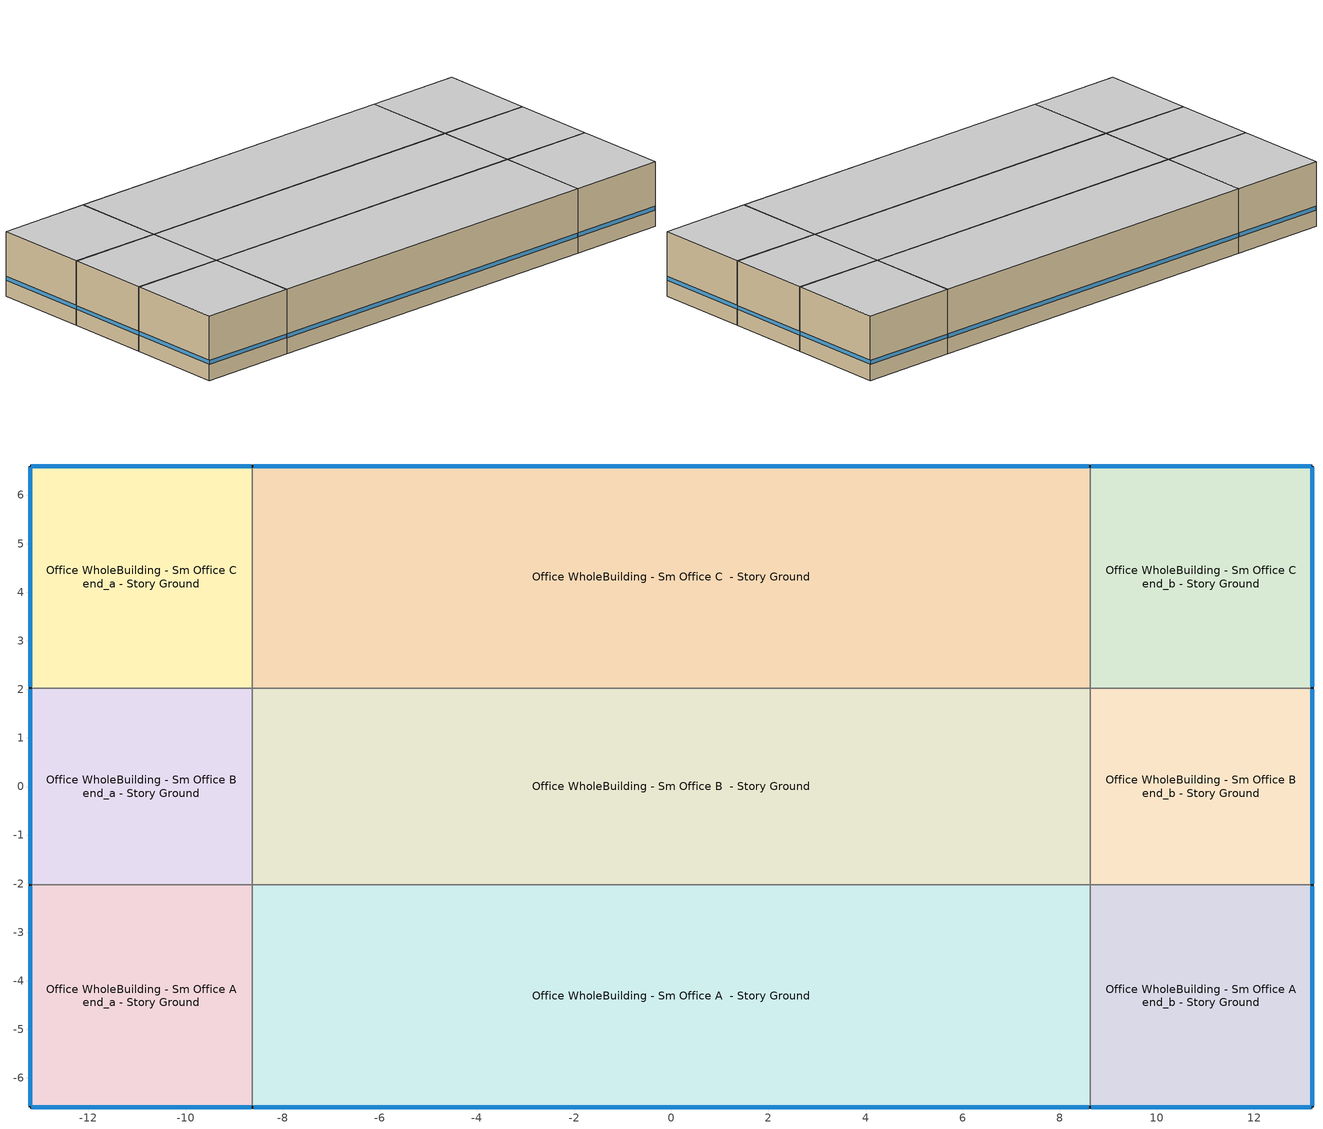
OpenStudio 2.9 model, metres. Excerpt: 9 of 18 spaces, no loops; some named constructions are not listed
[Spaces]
Office WholeBuilding - Sm Office A end_a - Story Ground
 floor ground: -13.2,-6.6 -13.2,-2.03 -8.63,-2.03 -8.63,-6.6 z0
 wall outside: -13.2,-2.03 -13.2,-6.6 -8.63,-6.6 z0:3.05
 wall to Office WholeBuilding - Sm Office B end_a - Story Ground: -8.63,-2.03 -13.2,-2.03 z0:3.05
 wall to Office WholeBuilding - Sm Office A  - Story Ground: -8.63,-6.6 -8.63,-2.03 z0:3.05
 window: -13.2,-2.05 -13.2,-6.57 / -13.17,-6.6 -8.65,-6.6 z0.76:0.95
 ceiling adiabatic (Typical Interior Ceiling): -8.63,-6.6 -8.63,-2.03 -13.2,-2.03 -13.2,-6.6 z3.05
Office WholeBuilding - Sm Office B end_a - Story Ground
 floor ground: -13.2,-2.03 -13.2,2.03 -8.63,2.03 -8.63,-2.03 z0
 wall outside: -13.2,2.03 -13.2,-2.03 z0:3.05
 wall to Office WholeBuilding - Sm Office C end_a - Story Ground: -8.63,2.03 -13.2,2.03 z0:3.05
 wall to Office WholeBuilding - Sm Office B  - Story Ground: -8.63,-2.03 -8.63,2.03 z0:3.05
 window: -13.2,2 -13.2,-2 z0.76:0.95
 ceiling adiabatic (Typical Interior Ceiling): -8.63,-2.03 -8.63,2.03 -13.2,2.03 -13.2,-2.03 z3.05
Office WholeBuilding - Sm Office C end_a - Story Ground
 floor ground: -13.2,2.03 -13.2,6.6 -8.63,6.6 -8.63,2.03 z0
 wall outside: -8.63,6.6 -13.2,6.6 -13.2,2.03 z0:3.05
 wall to Office WholeBuilding - Sm Office C  - Story Ground: -8.63,2.03 -8.63,6.6 z0:3.05
 window: -13.2,6.57 -13.2,2.05 / -8.65,6.6 -13.17,6.6 z0.76:0.95
 ceiling adiabatic (Typical Interior Ceiling): -8.63,2.03 -8.63,6.6 -13.2,6.6 -13.2,2.03 z3.05
Office WholeBuilding - Sm Office A  - Story Ground
 floor ground: -8.63,-6.6 -8.63,-2.03 8.63,-2.03 8.63,-6.6 z0
 wall outside: -8.63,-6.6 8.63,-6.6 z0:3.05
 wall to Office WholeBuilding - Sm Office B  - Story Ground: 8.63,-2.03 -8.63,-2.03 z0:3.05
 wall to Office WholeBuilding - Sm Office A end_b - Story Ground: 8.63,-6.6 8.63,-2.03 z0:3.05
 window: -8.6,-6.6 8.6,-6.6 z0.76:0.95
 ceiling adiabatic (Typical Interior Ceiling): 8.63,-6.6 8.63,-2.03 -8.63,-2.03 -8.63,-6.6 z3.05
Office WholeBuilding - Sm Office B  - Story Ground
 floor ground: -8.63,-2.03 -8.63,2.03 8.63,2.03 8.63,-2.03 z0
 wall to Office WholeBuilding - Sm Office C  - Story Ground: 8.63,2.03 -8.63,2.03 z0:3.05
 wall to Office WholeBuilding - Sm Office B end_b - Story Ground: 8.63,-2.03 8.63,2.03 z0:3.05
 ceiling adiabatic (Typical Interior Ceiling): 8.63,-2.03 8.63,2.03 -8.63,2.03 -8.63,-2.03 z3.05
Office WholeBuilding - Sm Office C  - Story Ground
 floor ground: -8.63,2.03 -8.63,6.6 8.63,6.6 8.63,2.03 z0
 wall outside: 8.63,6.6 -8.63,6.6 z0:3.05
 wall to Office WholeBuilding - Sm Office C end_b - Story Ground: 8.63,2.03 8.63,6.6 z0:3.05
 window: 8.6,6.6 -8.6,6.6 z0.76:0.95
 ceiling adiabatic (Typical Interior Ceiling): 8.63,2.03 8.63,6.6 -8.63,6.6 -8.63,2.03 z3.05
Office WholeBuilding - Sm Office A end_b - Story Ground
 floor ground: 8.63,-6.6 8.63,-2.03 13.2,-2.03 13.2,-6.6 z0
 wall outside: 8.63,-6.6 13.2,-6.6 13.2,-2.03 z0:3.05
 wall to Office WholeBuilding - Sm Office B end_b - Story Ground: 13.2,-2.03 8.63,-2.03 z0:3.05
 window: 13.2,-6.57 13.2,-2.05 / 8.65,-6.6 13.17,-6.6 z0.76:0.95
 ceiling adiabatic (Typical Interior Ceiling): 13.2,-6.6 13.2,-2.03 8.63,-2.03 8.63,-6.6 z3.05
Office WholeBuilding - Sm Office B end_b - Story Ground
 floor ground: 8.63,-2.03 8.63,2.03 13.2,2.03 13.2,-2.03 z0
 wall outside: 13.2,-2.03 13.2,2.03 z0:3.05
 wall to Office WholeBuilding - Sm Office C end_b - Story Ground: 13.2,2.03 8.63,2.03 z0:3.05
 window: 13.2,-2 13.2,2 z0.76:0.95
 ceiling adiabatic (Typical Interior Ceiling): 13.2,-2.03 13.2,2.03 8.63,2.03 8.63,-2.03 z3.05
Office WholeBuilding - Sm Office C end_b - Story Ground
 floor ground: 8.63,2.03 8.63,6.6 13.2,6.6 13.2,2.03 z0
 wall outside: 13.2,2.03 13.2,6.6 8.63,6.6 z0:3.05
 window: 13.17,6.6 8.65,6.6 / 13.2,2.05 13.2,6.57 z0.76:0.95
 ceiling adiabatic (Typical Interior Ceiling): 13.2,2.03 13.2,6.6 8.63,6.6 8.63,2.03 z3.05
[Schedule:Ruleset]
Name | Default Day Schedule | Summer Design Day Schedule | Winter Design Day Schedule
Clothing Schedule | Clothing Schedule Default Winter Clothes
Office BLDG_EQUIP_EndUseData | Schedule Day 8 | Office BLDG_EQUIP_EndUseData Summer Design Day | Office BLDG_EQUIP_EndUseData Winter Design Day
Small Office Infil Quarter On | Small Office Infil Quarter On Default | Small Office Infil Quarter On Summer Design Day | Small Office Infil Quarter On Winter Design Day
Office BLDG_LIGHT_EndUseData BPR Adjusted | Schedule Day 23 | Office BLDG_LIGHT_EndUseData Summer Design Day 1 | Office BLDG_LIGHT_EndUseData Winter Design Day 1
Office BLDG_EQUIP_EndUseData BPR Adjusted | Schedule Day 24 | Office BLDG_EQUIP_EndUseData Summer Design Day 1 | Office BLDG_EQUIP_EndUseData Winter Design Day 1
[Schedule:Day]
Clothing Schedule Default Winter Clothes; Office BLDG_EQUIP_EndUseData Summer Design Day; Small Office Infil Quarter On Sun Day; Office BLDG_LIGHT_EndUseData Summer Design Day 1; Office BLDG_EQUIP_EndUseData Summer Design Day 1: 24, 0, 1
Clothing Schedule Summer Clothes: 24, 0, 0.5
Air Velocity Schedule Default: 24, 0, 0.2
Work Efficiency Schedule Default; Office BLDG_EQUIP_EndUseData Winter Design Day; Building Hours of Operation NonResidential Sunday; Office BLDG_LIGHT_EndUseData Winter Design Day 1; Office BLDG_EQUIP_EndUseData Winter Design Day 1: 24, 0, 0
Small Office Bldg Occ Sat Day: Yes, 5, 0, 0, 5, 10, 0.00833333, 5, 20, 0.0166667, 5, 30, 0.025, 5, 40, 0.0333333, 5, 50, 0.0416667, 6, 0, 0.05, 6, 10, 0.0583333, 6, 20, 0.0666667, 6, 30, 0.075, 6, 40, 0.0833333, 6, 50, 0.0916667, 7, 0, 0.1, 7, 10, 0.116667, 7, 20, 0.133333, 7, 30, 0.15, 7, 40, 0.166667, 7, 50, 0.183333, 8, 0, 0.2, 8, 10, 0.216667, 8, 20, 0.233333, 8, 30, 0.25, 8, 39, 0.266667, 8, 49, 0.283333, 8, 59, 0.3, 9, 0, 0.3, 10, 0, 0.3, 10, 9, 0.291667, 10, 19, 0.283333, 10, 29, 0.275, 10, 39, 0.266667, 10, 49, 0.258333, 10, 59, 0.25, 11, 9, 0.241667, 11, 19, 0.233333, 11, 29, 0.225, 11, 39, 0.216667, 11, 49, 0.208333, 11, 59, 0.2, 12, 9, 0.191667, 12, 19, 0.183333, 12, 29, 0.175, 12, 39, 0.166667, 12, 49, 0.158333, 12, 59, 0.15, 13, 9, 0.141667, 13, 19, 0.133333, 13, 29, 0.125, 13, 39, 0.116667, 13, 49, 0.108333, 13, 59, 0.1, 14, 0, 0.1, 15, 0, 0.1, 15, 9, 0.0958333, 15, 19, 0.0916667, 15, 29, 0.0875, 15, 39, 0.0833333, 15, 49, 0.0791667, 15, 59, 0.075, 16, 9, 0.0708333, 16, 19, 0.0666667, 16, 30, 0.0625, 16, 40, 0.0583333, 16, 50, 0.0541667, 17, 0, 0.05, 17, 10, 0.0458333, 17, 20, 0.0416667, 17, 30, 0.0375, 17, 40, 0.0333333, 17, 50, 0.0291667, 18, 0, 0.025, 18, 10, 0.0208333, 18, 20, 0.0166667, 18, 30, 0.0125, 18, 40, 0.00833333, 18, 50, 0.00416667, 19, 0, 0, 24, 0, 0
Small Office Bldg Occ WntrDsn|Sun Day; 18 space(s) Occ Sch Sunday 1: Yes, 24, 0, 0
Office BLDG_LIGHT_EndUseData Sat Day: Yes, 0, 10, 0.0265056, 0, 20, 0.0263909, 0, 30, 0.00976268, 0, 40, 0.0098717, 0, 49, 0.00998072, 0, 59, 0.0100897, 1, 9, 0.0101988, 1, 19, 0.0103078, 1, 30, 0.0104168, 1, 40, 0.00942824, 1, 50, 0.00843967, 2, 0, 0.00745111, 2, 9, 0.00646255, 2, 19, 0.00547399, 2, 29, 0.00448542, 2, 30, 0.00448542, 2, 39, 0.0247854, 2, 49, 0.0246707, 2, 59, 0.024556, 3, 9, 0.0244414, 3, 19, 0.0243267, 3, 29, 0.024212, 3, 30, 0.00910857, 3, 39, 0.0240973, 3, 49, 0.0239827, 3, 59, 0.023868, 4, 9, 0.0237533, 4, 19, 0.0236386, 4, 29, 0.0235239, 4, 30, 0.00568852, 4, 39, 0.0234093, 4, 40, 0.00586917, 4, 49, 0.0232946, 4, 50, 0.00604983, 5, 0, 0.0231799, 5, 10, 0.0230652, 5, 20, 0.0229506, 5, 30, 0.0228359, 5, 40, 0.0227212, 5, 50, 0.0226065, 6, 0, 0.0224919, 6, 10, 0.0223772, 6, 20, 0.0222625, 6, 30, 0.0221478, 6, 40, 0.0220331, 6, 50, 0.0219185, 7, 0, 0.0218038, 7, 10, 0.0216891, 7, 20, 0.0215744, 7, 30, 0.0214598, 7, 40, 0.0213451, 7, 50, 0.0212304, 8, 0, 0.0211157, 8, 9, 0.0205802, 8, 10, 0.021001, 8, 19, 0.0227005, 8, 20, 0.0208864, 8, 29, 0.0248209, 8, 30, 0.0207717, 8, 39, 0.0293578, 8, 40, 0.020657, 8, 49, 0.0338948, 8, 50, 0.0205423, 8, 59, 0.0384318, 9, 0, 0.0204277, 9, 9, 0.0429688, 9, 10, 0.020313, 9, 19, 0.0475058, 9, 20, 0.0201983, 9, 29, 0.0520428, 9, 30, 0.0520428, 9, 39, 0.0583204, 9, 49, 0.064598, 9, 59, 0.0708756, 10, 9, 0.0771532, 10, 19, 0.0834308, 10, 29, 0.0897084, 10, 30, 0.0897084, 10, 39, 0.0192809, 10, 49, 0.0191662, 10, 59, 0.0190515, 11, 9, 0.0189369, 11, 19, 0.0188222, 11, 29, 0.0187075, 11, 39, 0.0185928, 11, 49, 0.0184782, 11, 59, 0.0183635, 12, 9, 0.0182488, 12, 19, 0.0181341, 12, 29, 0.0180194, 12, 30, 0.0897084, 12, 39, 0.0179048, 12, 49, 0.0177901, 12, 59, 0.0176754, 13, 9, 0.0175607, 13, 19, 0.0174461, 13, 29, 0.0173314, 13, 30, 0.0805514, 13, 39, 0.0172167, 13, 49, 0.017102, 13, 59, 0.0169873, 14, 9, 0.0168727, 14, 19, 0.016758, 14, 29, 0.0166433, 14, 30, 0.0560072, 14, 39, 0.0165286, 14, 49, 0.016414, 14, 59, 0.0162993, 15, 9, 0.0161846, 15, 19, 0.0160699, 15, 29, 0.0159553, 15, 30, 0.0517378, 15, 39, 0.0158406, 15, 49, 0.0157259, 15, 59, 0.0156112, 16, 9, 0.0154965, 16, 19, 0.0153819, 16, 29, 0.0152672, 16, 30, 0.0515091, 16, 39, 0.0151525, 16, 40, 0.0503038, 16, 49, 0.0150378, 16, 50, 0.0490984, 16, 59, 0.0149232, 17, 0, 0.0478931, 17, 9, 0.0148085, 17, 10, 0.0466878, 17, 19, 0.0146938, 17, 20, 0.0454825, 17, 29, 0.0145791, 17, 30, 0.0442771, 17, 39, 0.0144644, 17, 40, 0.0445422, 17, 49, 0.0143498, 17, 50, 0.0448072, 17, 59, 0.0142351, 18, 0, 0.0450723, 18, 9, 0.0141204, 18, 10, 0.0453374, 18, 19, 0.0140057, 18, 20, 0.0456024, 18, 29, 0.0138911, 18, 30, 0.0458675, 18, 39, 0.0137764, 18, 40, 0.0456272, 18, 49, 0.0136617, 18, 50, 0.0453868, 18, 59, 0.013547, 19, 0, 0.0451465, 19, 9, 0.0134324, 19, 10, 0.0449062, 19, 19, 0.0133177, 19, 20, 0.0446659, 19, 30, 0.0444256, 19, 40, 0.0443991, 19, 50, 0.0443727, 20, 0, 0.0443463, 20, 10, 0.0443198, 20, 20, 0.0442934, 20, 30, 0.0125149, 20, 40, 0.0124003, 20, 50, 0.0122856, 21, 0, 0.0121709, 21, 10, 0.0120562, 21, 20, 0.0119416, 21, 30, 0.0118269, 21, 40, 0.0117122, 21, 50, 0.0115975, 22, 0, 0.0114828, 22, 10, 0.0113682, 22, 20, 0.0112535, 22, 30, 0.0111388, 22, 40, 0.0110241, 22, 50, 0.0109095, 23, 0, 0.0107948, 23, 10, 0.0106801, 23, 20, 0.0105654, 23, 30, 0.0104507, 23, 40, 0.0103361, 23, 50, 0.0102214, 24, 0, 0.0101067
Office BLDG_LIGHT_EndUseData Sun Day: Yes, 0, 10, 0.0117429, 0, 20, 0.0118153, 0, 30, 0.0118877, 0, 40, 0.0112242, 0, 50, 0.0105606, 1, 0, 0.00989708, 1, 10, 0.00923354, 1, 20, 0.00856999, 1, 30, 0.00790645, 1, 40, 0.00802341, 1, 50, 0.00814037, 2, 0, 0.00825733, 2, 10, 0.0083743, 2, 20, 0.00849126, 2, 30, 0.00860822, 2, 40, 0.00869635, 2, 50, 0.00878449, 3, 0, 0.00887262, 3, 10, 0.00896076, 3, 20, 0.00904889, 3, 30, 0.00913702, 3, 40, 0.00814774, 3, 50, 0.00715845, 4, 0, 0.00616916, 4, 10, 0.00517988, 4, 20, 0.00419059, 4, 30, 0.00320131, 4, 40, 0.00341847, 4, 50, 0.00363563, 5, 0, 0.00385279, 5, 10, 0.00406995, 5, 20, 0.00428711, 5, 30, 0.00450427, 5, 40, 0.00530052, 5, 50, 0.00609678, 6, 0, 0.00689303, 6, 10, 0.00768929, 6, 20, 0.00848554, 6, 30, 0.0092818, 6, 40, 0.00977644, 6, 50, 0.0102711, 7, 0, 0.0107657, 7, 10, 0.0112604, 7, 20, 0.011755, 7, 30, 0.0122497, 7, 40, 0.0110432, 7, 50, 0.00983676, 8, 0, 0.00863032, 8, 9, 0.00742387, 8, 19, 0.00621742, 8, 29, 0.00501098, 8, 30, 0.00501098, 8, 39, 0.00533672, 8, 49, 0.00566246, 8, 59, 0.0059882, 9, 9, 0.00631394, 9, 19, 0.00663968, 9, 29, 0.00696542, 9, 30, 0.00696542, 9, 39, 0.00820806, 9, 49, 0.0094507, 9, 59, 0.0106933, 10, 9, 0.011936, 10, 19, 0.0131786, 10, 29, 0.0144213, 10, 30, 0.0144213, 10, 39, 0.0226887, 10, 49, 0.0309562, 10, 59, 0.0392237, 11, 9, 0.0474912, 11, 19, 0.0557586, 11, 29, 0.0640261, 11, 30, 0.0640261, 11, 39, 0.063685, 11, 49, 0.0633439, 11, 59, 0.0630027, 12, 9, 0.0626616, 12, 19, 0.0623205, 12, 29, 0.0619794, 12, 30, 0.0619794, 12, 39, 0.0619858, 12, 49, 0.0619923, 12, 59, 0.0619988, 13, 9, 0.0620052, 13, 19, 0.0620117, 13, 29, 0.0620182, 13, 30, 0.0620182, 13, 39, 0.0623133, 13, 49, 0.0626084, 13, 59, 0.0629036, 14, 9, 0.0631987, 14, 19, 0.0634939, 14, 29, 0.063789, 14, 30, 0.063789, 14, 39, 0.0626188, 14, 49, 0.0614485, 14, 59, 0.0602783, 15, 9, 0.059108, 15, 19, 0.0579378, 15, 29, 0.0567675, 15, 30, 0.0567675, 15, 39, 0.0578395, 15, 49, 0.0589115, 15, 59, 0.0599834, 16, 9, 0.0610554, 16, 19, 0.0621273, 16, 30, 0.0631993, 16, 40, 0.0582087, 16, 50, 0.0532182, 17, 0, 0.0482276, 17, 10, 0.043237, 17, 20, 0.0382465, 17, 30, 0.0332559, 17, 40, 0.0353287, 17, 50, 0.0374014, 18, 0, 0.0394741, 18, 10, 0.0415469, 18, 20, 0.0436196, 18, 30, 0.0456924, 18, 40, 0.0484416, 18, 50, 0.0511909, 19, 0, 0.0539401, 19, 10, 0.0566894, 19, 20, 0.0594387, 19, 30, 0.0621879, 19, 40, 0.0623462, 19, 50, 0.0625045, 20, 0, 0.0626627, 20, 10, 0.062821, 20, 20, 0.0629793, 20, 30, 0.0631376, 20, 40, 0.0632018, 20, 50, 0.063266, 21, 0, 0.0633303, 21, 10, 0.0633945, 21, 20, 0.0634587, 21, 30, 0.063523, 21, 40, 0.0635264, 21, 50, 0.0635298, 22, 0, 0.0635332, 22, 10, 0.0635366, 22, 20, 0.06354, 22, 30, 0.0635435, 22, 40, 0.0548618, 22, 50, 0.0461801, 23, 0, 0.0374984, 23, 10, 0.0288168, 23, 20, 0.0201351, 23, 30, 0.0114534, 23, 40, 0.0115258, 23, 50, 0.0115982, 24, 0, 0.0116706
Schedule Day 8: Yes, 0, 5, 0.59256, 0, 15, 0.579345, 0, 25, 0.56613, 0, 35, 0.552915, 0, 45, 0.5806, 0, 55, 0.580533, 1, 4, 0.580467, 1, 15, 0.5804, 1, 25, 0.580333, 1, 35, 0.580267, 1, 45, 0.5802, 1, 55, 0.57735, 2, 5, 0.5745, 2, 15, 0.57165, 2, 24, 0.5688, 2, 34, 0.56595, 2, 44, 0.5631, 2, 45, 0.5631, 2, 54, 0.560417, 3, 4, 0.557733, 3, 14, 0.55505, 3, 24, 0.552367, 3, 34, 0.549683, 3, 44, 0.547, 3, 45, 0.547, 3, 54, 0.545383, 4, 4, 0.543767, 4, 15, 0.54215, 4, 25, 0.540533, 4, 35, 0.538917, 4, 45, 0.5373, 4, 55, 0.537517, 5, 5, 0.537733, 5, 15, 0.53795, 5, 25, 0.538167, 5, 35, 0.538383, 5, 45, 0.5386, 5, 55, 0.5485, 6, 5, 0.5584, 6, 15, 0.5683, 6, 25, 0.5782, 6, 35, 0.5881, 6, 45, 0.598, 6, 55, 0.612533, 7, 5, 0.627067, 7, 15, 0.6416, 7, 25, 0.656133, 7, 35, 0.670667, 7, 45, 0.6852, 7, 55, 0.701133, 8, 5, 0.717067, 8, 15, 0.733, 8, 24, 0.748933, 8, 34, 0.764867, 8, 44, 0.7808, 8, 45, 0.7808, 8, 54, 0.7949, 9, 4, 0.809, 9, 14, 0.8231, 9, 24, 0.8372, 9, 34, 0.8513, 9, 44, 0.8654, 9, 45, 0.8654, 9, 54, 0.867767, 10, 4, 0.870133, 10, 14, 0.8725, 10, 24, 0.874867, 10, 34, 0.877233, 10, 44, 0.8796, 10, 54, 0.881967, 11, 4, 0.884333, 11, 14, 0.8867, 11, 15, 0.8867, 11, 24, 0.8859, 11, 34, 0.8851, 11, 44, 0.8843, 11, 54, 0.8835, 12, 4, 0.8827, 12, 14, 0.8819, 12, 15, 0.8819, 12, 24, 0.8717, 12, 34, 0.8615, 12, 44, 0.8513, 12, 54, 0.8411, 13, 4, 0.8309, 13, 14, 0.8207, 13, 15, 0.8207, 13, 24, 0.814033, 13, 34, 0.807367, 13, 44, 0.8007, 13, 54, 0.794033, 14, 4, 0.787367, 14, 14, 0.7807, 14, 15, 0.7807, 14, 24, 0.773133, 14, 34, 0.765567, 14, 44, 0.758, 14, 54, 0.750433, 15, 4, 0.742867, 15, 14, 0.7353, 15, 15, 0.7353, 15, 24, 0.728067, 15, 34, 0.720833, 15, 44, 0.7136, 15, 54, 0.706367, 16, 4, 0.699133, 16, 15, 0.6919, 16, 25, 0.684667, 16, 35, 0.677433, 16, 45, 0.6702, 16, 55, 0.6593, 17, 5, 0.6484, 17, 15, 0.6375, 17, 25, 0.6266, 17, 35, 0.6157, 17, 45, 0.6048, 17, 55, 0.598333, 18, 5, 0.591867, 18, 15, 0.5854, 18, 25, 0.578933, 18, 35, 0.572467, 18, 45, 0.566, 18, 55, 0.56735, 19, 5, 0.5687, 19, 15, 0.57005, 19, 25, 0.5714, 19, 35, 0.57275, 19, 45, 0.5741, 19, 55, 0.580533, 20, 5, 0.586967, 20, 15, 0.5934, 20, 25, 0.599833, 20, 35, 0.606267, 20, 45, 0.6127, 20, 55, 0.6203, 21, 5, 0.6279, 21, 15, 0.6355, 21, 25, 0.6431, 21, 35, 0.6507, 21, 45, 0.6583, 21, 55, 0.660817, 22, 5, 0.663333, 22, 15, 0.66585, 22, 25, 0.668367, 22, 35, 0.670883, 22, 45, 0.6734, 22, 55, 0.664332, 23, 5, 0.655263, 23, 15, 0.646195, 23, 25, 0.637127, 23, 35, 0.628058, 23, 45, 0.61899, 23, 55, 0.605775, 24, 0, 0.59256
Office BLDG_EQUIP_EndUseData Sat Day: Yes, 0, 10, 0.588049, 0, 20, 0.588169, 0, 30, 0.6056, 0, 40, 0.587929, 0, 49, 0.570258, 0, 59, 0.552587, 1, 9, 0.534916, 1, 19, 0.517245, 1, 30, 0.499574, 1, 40, 0.491278, 1, 50, 0.482983, 2, 0, 0.474687, 2, 9, 0.466392, 2, 19, 0.458096, 2, 29, 0.449801, 2, 30, 0.449801, 2, 39, 0.589852, 2, 49, 0.589973, 2, 59, 0.590093, 3, 9, 0.590213, 3, 19, 0.590333, 3, 29, 0.590453, 3, 30, 0.433602, 3, 39, 0.590574, 3, 49, 0.590694, 3, 59, 0.590814, 4, 9, 0.590934, 4, 19, 0.591054, 4, 29, 0.591175, 4, 30, 0.431835, 4, 39, 0.591295, 4, 40, 0.431295, 4, 49, 0.591415, 4, 50, 0.430755, 5, 0, 0.591535, 5, 10, 0.591656, 5, 20, 0.591776, 5, 30, 0.591896, 5, 40, 0.592016, 5, 50, 0.592136, 6, 0, 0.592257, 6, 10, 0.592377, 6, 20, 0.592497, 6, 30, 0.592617, 6, 40, 0.592737, 6, 50, 0.592858, 7, 0, 0.592978, 7, 10, 0.593098, 7, 20, 0.593218, 7, 30, 0.593338, 7, 40, 0.593459, 7, 50, 0.593579, 8, 0, 0.593699, 8, 9, 0.314617, 8, 10, 0.593819, 8, 19, 0.296063, 8, 20, 0.59394, 8, 29, 0.277508, 8, 30, 0.59406, 8, 39, 0.256647, 8, 40, 0.59418, 8, 49, 0.235785, 8, 50, 0.5943, 8, 59, 0.214924, 9, 0, 0.59442, 9, 9, 0.194062, 9, 10, 0.594541, 9, 19, 0.1732, 9, 20, 0.594661, 9, 29, 0.152339, 9, 30, 0.152339, 9, 39, 0.147136, 9, 49, 0.141933, 9, 59, 0.136729, 10, 9, 0.131526, 10, 19, 0.126323, 10, 29, 0.12112, 10, 30, 0.12112, 10, 39, 0.595622, 10, 49, 0.595743, 10, 59, 0.595863, 11, 9, 0.595983, 11, 19, 0.596103, 11, 29, 0.596224, 11, 30, 0.146448, 11, 39, 0.596344, 11, 49, 0.596464, 11, 59, 0.596584, 12, 9, 0.596704, 12, 19, 0.596825, 12, 29, 0.596945, 12, 30, 0.185325, 12, 39, 0.597065, 12, 49, 0.597185, 12, 59, 0.597305, 13, 9, 0.597426, 13, 19, 0.597546, 13, 29, 0.597666, 13, 30, 0.216543, 13, 39, 0.597786, 13, 49, 0.597907, 13, 59, 0.598027, 14, 9, 0.598147, 14, 19, 0.598267, 14, 29, 0.598387, 14, 30, 0.278097, 14, 39, 0.598508, 14, 49, 0.598628, 14, 59, 0.598748, 15, 9, 0.598868, 15, 19, 0.598988, 15, 29, 0.599109, 15, 30, 0.279275, 15, 39, 0.599229, 15, 49, 0.599349, 15, 59, 0.599469, 16, 9, 0.599589, 16, 19, 0.59971, 16, 29, 0.59983, 16, 30, 0.27044, 16, 39, 0.59995, 16, 40, 0.275889, 16, 49, 0.60007, 16, 50, 0.281337, 16, 59, 0.600191, 17, 0, 0.286786, 17, 9, 0.600311, 17, 10, 0.292234, 17, 19, 0.600431, 17, 20, 0.297683, 17, 29, 0.600551, 17, 30, 0.303131, 17, 39, 0.600671, 17, 40, 0.314863, 17, 49, 0.600792, 17, 50, 0.326594, 17, 59, 0.600912, 18, 0, 0.338326, 18, 9, 0.601032, 18, 10, 0.350058, 18, 19, 0.601152, 18, 20, 0.361789, 18, 29, 0.601272, 18, 30, 0.373521, 18, 39, 0.601393, 18, 40, 0.38967, 18, 49, 0.601513, 18, 50, 0.405819, 18, 59, 0.601633, 19, 0, 0.421969, 19, 9, 0.601753, 19, 10, 0.438118, 19, 19, 0.601873, 19, 20, 0.454267, 19, 30, 0.470417, 19, 40, 0.487499, 19, 50, 0.504581, 20, 0, 0.521663, 20, 10, 0.538745, 20, 20, 0.555827, 20, 30, 0.602715, 20, 40, 0.602835, 20, 50, 0.602955, 21, 0, 0.603076, 21, 10, 0.603196, 21, 20, 0.603316, 21, 30, 0.603436, 21, 40, 0.603556, 21, 50, 0.603677, 22, 0, 0.603797, 22, 10, 0.603917, 22, 20, 0.604037, 22, 30, 0.604157, 22, 40, 0.604278, 22, 50, 0.604398, 23, 0, 0.604518, 23, 10, 0.604638, 23, 20, 0.604759, 23, 30, 0.604879, 23, 40, 0.604999, 23, 50, 0.605119, 24, 0, 0.605239
Office BLDG_EQUIP_EndUseData Sun Day: Yes, 24, 0, 0.5757
Small Office Infil Quarter On Default; Small Office Infil Quarter On Summer Design Day: 6, 0, 1, 22, 0, 0.25, 24, 0, 1
Small Office Infil Quarter On Winter Design Day; Small Office Infil Quarter On WntrDsn|Sat Day: 6, 0, 1, 18, 0, 0.25, 24, 0, 1
18 space(s) Occ Sch Saturday 1: Yes, 4, 30, 0, 4, 40, 0.000414583, 4, 50, 0.000829167, 5, 0, 0.00124375, 5, 10, 0.00165833, 5, 20, 0.00207292, 5, 30, 0.0024875, 5, 40, 0.00207292, 5, 50, 0.00165833, 6, 0, 0.00124375, 6, 10, 0.000829167, 6, 20, 0.000414583, 6, 30, 0, 6, 40, 0.000829167, 6, 50, 0.00165833, 7, 0, 0.0024875, 7, 10, 0.00331667, 7, 20, 0.00414583, 7, 30, 0.004975, 7, 40, 0.00414583, 7, 50, 0.00331667, 8, 0, 0.0024875, 8, 9, 0.00165833, 8, 19, 0.000829167, 8, 29, 8.83738e-18, 8, 30, 0, 10, 30, 0, 10, 39, 0.000829167, 10, 49, 0.00165833, 10, 59, 0.0024875, 11, 9, 0.00331667, 11, 19, 0.00414583, 11, 29, 0.004975, 11, 30, 0.004975, 11, 39, 0.00414583, 11, 49, 0.00331667, 11, 59, 0.0024875, 12, 9, 0.00165833, 12, 19, 0.000829167, 12, 29, 1.76748e-17, 12, 30, 0, 15, 30, 0, 15, 39, 0.000414583, 15, 49, 0.000829167, 15, 59, 0.00124375, 16, 9, 0.00165833, 16, 19, 0.00207292, 16, 30, 0.0024875, 16, 40, 0.00207292, 16, 50, 0.00165833, 17, 0, 0.00124375, 17, 10, 0.000829167, 17, 20, 0.000414583, 17, 30, 0, 24, 0, 0
Office HtgSetp_Enduse Sat Day: Yes, 0, 10, 17.4993, 0, 20, 17.4986, 0, 30, 17.4, 0, 40, 17.4973, 0, 49, 17.4966, 0, 59, 17.4959, 1, 9, 17.4952, 1, 19, 17.4946, 1, 30, 17.4939, 1, 40, 17.4932, 1, 50, 17.4925, 2, 0, 17.4918, 2, 9, 17.4912, 2, 19, 17.4905, 2, 29, 17.4898, 2, 39, 17.4891, 2, 49, 17.4884, 2, 59, 17.4878, 3, 9, 17.4871, 3, 19, 17.4864, 3, 29, 17.4857, 3, 30, 17.4, 3, 39, 17.485, 3, 49, 17.4844, 3, 59, 17.4837, 4, 9, 17.483, 4, 19, 17.4823, 4, 29, 17.4816, 4, 30, 17.6, 4, 39, 17.481, 4, 40, 17.65, 4, 49, 17.4803, 4, 50, 17.7, 5, 0, 17.4796, 5, 10, 17.4789, 5, 20, 17.4782, 5, 30, 17.4776, 5, 40, 17.4769, 5, 50, 17.4762, 6, 0, 17.4755, 6, 10, 17.4748, 6, 20, 17.4741, 6, 30, 17.4735, 6, 40, 17.4728, 6, 50, 17.4721, 7, 0, 17.4714, 7, 10, 17.4707, 7, 20, 17.4701, 7, 30, 17.4694, 7, 40, 17.4687, 7, 50, 17.468, 8, 0, 17.4673, 8, 9, 18.8333, 8, 10, 17.4667, 8, 19, 18.8667, 8, 20, 17.466, 8, 29, 18.9, 8, 30, 17.4653, 8, 39, 18.9167, 8, 40, 17.4646, 8, 49, 18.9333, 8, 50, 17.4639, 8, 59, 18.95, 9, 0, 17.4633, 9, 9, 18.9667, 9, 10, 17.4626, 9, 19, 18.9833, 9, 20, 17.4619, 9, 29, 19, 9, 30, 19, 9, 39, 17.4605, 9, 49, 17.4599, 9, 59, 17.4592, 10, 9, 17.4585, 10, 19, 17.4578, 10, 29, 17.4571, 10, 39, 17.4565, 10, 49, 17.4558, 10, 59, 17.4551, 11, 9, 17.4544, 11, 19, 17.4537, 11, 29, 17.4531, 11, 39, 17.4524, 11, 49, 17.4517, 11, 59, 17.451, 12, 9, 17.4503, 12, 19, 17.4497, 12, 29, 17.449, 12, 39, 17.4483, 12, 49, 17.4476, 12, 59, 17.4469, 13, 0, 19, 13, 9, 17.4463, 13, 19, 17.4456, 13, 29, 17.4449, 13, 39, 17.4442, 13, 49, 17.4435, 13, 59, 17.4429, 14, 9, 17.4422, 14, 19, 17.4415, 14, 29, 17.4408, 14, 39, 17.4401, 14, 49, 17.4395, 14, 59, 17.4388, 15, 0, 18.9, 15, 9, 17.4381, 15, 19, 17.4374, 15, 29, 17.4367, 15, 30, 18.9, 15, 39, 17.4361, 15, 49, 17.4354, 15, 59, 17.4347, 16, 9, 17.434, 16, 19, 17.4333, 16, 29, 17.4327, 16, 30, 18.8, 16, 39, 17.432, 16, 40, 18.7833, 16, 49, 17.4313, 16, 50, 18.7667, 16, 59, 17.4306, 17, 0, 18.75, 17, 9, 17.4299, 17, 10, 18.7333, 17, 19, 17.4293, 17, 20, 18.7167, 17, 29, 17.4286, 17, 30, 18.7, 17, 39, 17.4279, 17, 40, 18.6833, 17, 49, 17.4272, 17, 50, 18.6667, 17, 59, 17.4265, 18, 0, 18.65, 18, 9, 17.4259, 18, 10, 18.6333, 18, 19, 17.4252, 18, 20, 18.6167, 18, 29, 17.4245, 18, 30, 18.6, 18, 39, 17.4238, 18, 40, 18.55, 18, 49, 17.4231, 18, 50, 18.5, 18, 59, 17.4224, 19, 0, 18.45, 19, 9, 17.4218, 19, 10, 18.4, 19, 19, 17.4211, 19, 20, 18.35, 19, 30, 18.3, 19, 40, 18.2333, 19, 50, 18.1667, 20, 0, 18.1, 20, 10, 18.0333, 20, 20, 17.9667, 20, 30, 17.4163, 20, 40, 17.4156, 20, 50, 17.415, 21, 0, 17.4143, 21, 10, 17.4136, 21, 20, 17.4129, 21, 30, 17.4122, 21, 40, 17.4116, 21, 50, 17.4109, 22, 0, 17.4102, 22, 10, 17.4095, 22, 20, 17.4088, 22, 30, 17.4082, 22, 40, 17.4075, 22, 50, 17.4068, 23, 0, 17.4061, 23, 10, 17.4054, 23, 20, 17.4048, 23, 30, 17.4041, 23, 40, 17.4034, 23, 50, 17.4027, 24, 0, 17.402
Office HtgSetp_Enduse Sun Day: Yes, 0, 10, 17.5333, 0, 20, 17.4667, 0, 30, 17.4, 3, 30, 17.4, 3, 40, 17.4667, 3, 50, 17.5333, 4, 0, 17.6, 4, 10, 17.6667, 4, 20, 17.7333, 4, 30, 17.8, 4, 40, 17.85, 4, 50, 17.9, 5, 0, 17.95, 5, 10, 18, 5, 20, 18.05, 5, 30, 18.1, 5, 40, 18.1167, 5, 50, 18.1333, 6, 0, 18.15, 6, 10, 18.1667, 6, 20, 18.1833, 6, 30, 18.2, 6, 40, 18.2333, 6, 50, 18.2667, 7, 0, 18.3, 7, 10, 18.3333, 7, 20, 18.3667, 7, 30, 18.4, 8, 30, 18.4, 8, 39, 18.4333, 8, 49, 18.4667, 8, 59, 18.5, 9, 9, 18.5333, 9, 19, 18.5667, 9, 29, 18.6, 9, 30, 18.6, 9, 39, 18.6167, 9, 49, 18.6333, 9, 59, 18.65, 10, 9, 18.6667, 10, 19, 18.6833, 10, 29, 18.7, 10, 30, 18.7, 14, 30, 18.7, 14, 39, 18.65, 14, 49, 18.6, 14, 59, 18.55, 15, 9, 18.5, 15, 19, 18.45, 15, 29, 18.4, 15, 30, 18.4, 15, 39, 18.3833, 15, 49, 18.3667, 15, 59, 18.35, 16, 9, 18.3333, 16, 19, 18.3167, 16, 30, 18.3, 16, 40, 18.2667, 16, 50, 18.2333, 17, 0, 18.2, 17, 10, 18.1667, 17, 20, 18.1333, 17, 30, 18.1, 17, 40, 18.0333, 17, 50, 17.9667, 18, 0, 17.9, 18, 10, 17.8333, 18, 20, 17.7667, 18, 30, 17.7, 20, 30, 17.7, 20, 40, 17.6833, 20, 50, 17.6667, 21, 0, 17.65, 21, 10, 17.6333, 21, 20, 17.6167, 21, 30, 17.6, 21, 40, 17.6167, 21, 50, 17.6333, 22, 0, 17.65, 22, 10, 17.6667, 22, 20, 17.6833, 22, 30, 17.7, 22, 40, 17.7167, 22, 50, 17.7333, 23, 0, 17.75, 23, 10, 17.7667, 23, 20, 17.7833, 23, 30, 17.8, 23, 40, 17.7333, 23, 50, 17.6667, 24, 0, 17.6
Office ClgSetp_Enduse Sat Day: Yes, 3, 30, 25.3, 3, 39, 25.2667, 3, 49, 25.2333, 3, 59, 25.2, 4, 9, 25.1667, 4, 19, 25.1333, 4, 30, 25.1, 4, 40, 25.0667, 4, 50, 25.0333, 5, 0, 25, 5, 10, 24.9667, 5, 20, 24.9333, 5, 30, 24.9, 5, 40, 24.8167, 5, 50, 24.7333, 6, 0, 24.65, 6, 10, 24.5667, 6, 20, 24.4833, 6, 30, 24.4, 6, 40, 24.3667, 6, 50, 24.3333, 7, 0, 24.3, 7, 10, 24.2667, 7, 20, 24.2333, 7, 30, 24.2, 8, 0, 24.2, 8, 9, 24.175, 8, 19, 24.15, 8, 29, 24.125, 8, 39, 24.1, 8, 49, 24.075, 8, 59, 24.05, 9, 9, 24.025, 9, 19, 24, 9, 29, 23.975, 9, 39, 23.95, 9, 49, 23.925, 9, 59, 23.9, 10, 0, 23.9, 14, 0, 23.9, 14, 9, 23.9167, 14, 19, 23.9333, 14, 29, 23.95, 14, 39, 23.9667, 14, 49, 23.9833, 14, 59, 24, 15, 9, 24.0167, 15, 19, 24.0333, 15, 29, 24.05, 15, 39, 24.0667, 15, 49, 24.0833, 15, 59, 24.1, 16, 0, 24.1, 16, 10, 24.1083, 16, 20, 24.1167, 16, 30, 24.125, 16, 40, 24.1333, 16, 50, 24.1417, 17, 0, 24.15, 17, 10, 24.1583, 17, 20, 24.1667, 17, 30, 24.175, 17, 40, 24.1833, 17, 50, 24.1917, 18, 0, 24.2, 18, 30, 24.2, 18, 40, 24.2667, 18, 50, 24.3333, 19, 0, 24.4, 19, 10, 24.4667, 19, 20, 24.5333, 19, 30, 24.6, 19, 40, 24.65, 19, 50, 24.7, 20, 0, 24.75, 20, 10, 24.8, 20, 20, 24.85, 20, 30, 24.9, 20, 40, 24.9167, 20, 50, 24.9333, 21, 0, 24.95, 21, 10, 24.9667, 21, 20, 24.9833, 21, 30, 25, 24, 0, 25.3
Office ClgSetp_Enduse Sun Day: Yes, 0, 10, 25.2167, 0, 20, 25.2333, 0, 30, 25.25, 0, 40, 25.2667, 0, 50, 25.2833, 1, 0, 25.3, 3, 30, 25.3, 3, 40, 25.2667, 3, 50, 25.2333, 4, 0, 25.2, 4, 10, 25.1667, 4, 20, 25.1333, 4, 30, 25.1, 4, 40, 25.0333, 4, 50, 24.9667, 5, 0, 24.9, 5, 10, 24.8333, 5, 20, 24.7667, 5, 30, 24.7, 5, 40, 24.6833, 5, 50, 24.6667, 6, 0, 24.65, 6, 10, 24.6333, 6, 20, 24.6167, 6, 30, 24.6, 6, 40, 24.5833, 6, 50, 24.5667, 7, 0, 24.55, 7, 10, 24.5333, 7, 20, 24.5167, 7, 30, 24.5, 7, 40, 24.4833, 7, 50, 24.4667, 8, 0, 24.45, 8, 9, 24.4333, 8, 19, 24.4167, 8, 29, 24.4, 8, 30, 24.4, 9, 30, 24.4, 9, 39, 24.3833, 9, 49, 24.3667, 9, 59, 24.35, 10, 9, 24.3333, 10, 19, 24.3167, 10, 29, 24.3, 10, 30, 24.3, 10, 39, 24.2833, 10, 49, 24.2667, 10, 59, 24.25, 11, 9, 24.2333, 11, 19, 24.2167, 11, 29, 24.2, 11, 30, 24.2, 14, 30, 24.2, 14, 39, 24.2333, 14, 49, 24.2667, 14, 59, 24.3, 15, 9, 24.3333, 15, 19, 24.3667, 15, 29, 24.4, 15, 30, 24.4, 15, 39, 24.4333, 15, 49, 24.4667, 15, 59, 24.5, 16, 9, 24.5333, 16, 19, 24.5667, 16, 30, 24.6, 16, 40, 24.6167, 16, 50, 24.6333, 17, 0, 24.65, 17, 10, 24.6667, 17, 20, 24.6833, 17, 30, 24.7, 17, 40, 24.7667, 17, 50, 24.8333, 18, 0, 24.9, 18, 10, 24.9667, 18, 20, 25.0333, 18, 30, 25.1, 20, 30, 25.1, 20, 40, 25.1167, 20, 50, 25.1333, 21, 0, 25.15, 21, 10, 25.1667, 21, 20, 25.1833, 21, 30, 25.2, 21, 40, 25.1833, 21, 50, 25.1667, 22, 0, 25.15, 22, 10, 25.1333, 22, 20, 25.1167, 22, 30, 25.1, 23, 0, 25.1, 23, 10, 25.1167, 23, 20, 25.1333, 23, 30, 25.15, 23, 40, 25.1667, 23, 50, 25.1833, 24, 0, 25.2
Building Hours of Operation NonResidential Saturday: 6, 0, 0, 17, 0, 1, 24, 0, 0
autogen Small Office Activity 0_day_sch; autogen Small Office Activity 1_day_sch: Yes, 24, 0, 120
Schedule Day 23: No, 0, 5, 0.011066, 0, 15, 0.0106037, 0, 25, 0.0101414, 0, 35, 0.00967902, 0, 45, 0, 0, 55, 0.000271576, 1, 4, 0.000543152, 1, 15, 0.000814728, 1, 25, 0.0010863, 1, 35, 0.00135788, 1, 45, 0.00162946, 1, 55, 0.00300625, 2, 5, 0.00438305, 2, 15, 0.00575985, 2, 24, 0.00713664, 2, 34, 0.00851344, 2, 44, 0.00989024, 2, 45, 0.00989024, 2, 54, 0.00877025, 3, 4, 0.00765027, 3, 14, 0.00653029, 3, 24, 0.00541031, 3, 34, 0.00429033, 3, 44, 0.00317035, 3, 45, 0.00317035, 3, 54, 0.0033113, 4, 4, 0.00345224, 4, 15, 0.00359319, 4, 25, 0.00373413, 4, 35, 0.00387508, 4, 45, 0.00401602, 4, 55, 0.00853247, 5, 5, 0.0130489, 5, 15, 0.0175654, 5, 25, 0.0220818, 5, 35, 0.0265982, 5, 45, 0.0311147, 5, 55, 0.0412293, 6, 5, 0.0513438, 6, 15, 0.0614584, 6, 25, 0.071573, 6, 35, 0.0816876, 6, 45, 0.0918021, 6, 55, 0.127393, 7, 5, 0.162985, 7, 15, 0.198576, 7, 25, 0.234168, 7, 35, 0.269759, 7, 45, 0.30535, 7, 55, 0.328487, 8, 5, 0.351623, 8, 15, 0.374759, 8, 24, 0.397896, 8, 34, 0.421032, 8, 44, 0.444169, 8, 45, 0.444169, 8, 54, 0.451194, 9, 4, 0.45822, 9, 14, 0.465246, 9, 24, 0.472271, 9, 34, 0.479297, 9, 44, 0.486322, 9, 45, 0.486322, 9, 54, 0.486776, 10, 4, 0.487229, 10, 14, 0.487682, 10, 24, 0.488135, 10, 34, 0.488588, 10, 44, 0.489041, 10, 54, 0.489494, 11, 4, 0.489947, 11, 14, 0.4904, 11, 15, 0.4904, 11, 24, 0.487189, 11, 34, 0.483977, 11, 44, 0.480766, 11, 54, 0.477555, 12, 4, 0.474343, 12, 14, 0.471132, 12, 15, 0.471132, 12, 24, 0.466134, 12, 34, 0.461136, 12, 44, 0.456138, 12, 54, 0.45114, 13, 4, 0.446141, 13, 14, 0.441143, 13, 15, 0.441143, 13, 24, 0.443562, 13, 34, 0.445981, 13, 44, 0.4484, 13, 54, 0.450819, 14, 4, 0.453237, 14, 14, 0.455656, 14, 15, 0.455656, 14, 24, 0.452953, 14, 34, 0.45025, 14, 44, 0.447547, 14, 54, 0.444844, 15, 4, 0.442141, 15, 14, 0.439438, 15, 15, 0.439438, 15, 24, 0.431528, 15, 34, 0.423619, 15, 44, 0.415709, 15, 54, 0.407799, 16, 4, 0.399889, 16, 15, 0.391979, 16, 25, 0.384069, 16, 35, 0.376159, 16, 45, 0.368249, 16, 55, 0.333506, 17, 5, 0.298763, 17, 15, 0.264021, 17, 25, 0.229278, 17, 35, 0.194535, 17, 45, 0.159792, 17, 55, 0.143315, 18, 5, 0.126837, 18, 15, 0.11036, 18, 25, 0.0938827, 18, 35, 0.0774053, 18, 45, 0.0609279, 18, 55, 0.0565259, 19, 5, 0.0521239, 19, 15, 0.0477219, 19, 25, 0.0433198, 19, 35, 0.0389178, 19, 45, 0.0345158, 19, 55, 0.0340018, 20, 5, 0.0334877, 20, 15, 0.0329737, 20, 25, 0.0324597, 20, 35, 0.0319457, 20, 45, 0.0314317, 20, 55, 0.0315377, 21, 5, 0.0316438, 21, 15, 0.0317499, 21, 25, 0.0318559, 21, 35, 0.031962, 21, 45, 0.0320681, 21, 55, 0.0320121, 22, 5, 0.031956, 22, 15, 0.0319, 22, 25, 0.0318439, 22, 35, 0.0317879, 22, 45, 0.0317318, 22, 55, 0.0284417, 23, 5, 0.0251515, 23, 15, 0.0218613, 23, 25, 0.0185711, 23, 35, 0.0152809, 23, 45, 0.0119907, 23, 55, 0.0115283, 24, 0, 0.011066
Schedule Day 24: No, 0, 5, 0.214884, 0, 15, 0.184701, 0, 25, 0.154518, 0, 35, 0.124335, 0, 45, 0.187567, 0, 55, 0.187415, 1, 4, 0.187263, 1, 15, 0.18711, 1, 25, 0.186958, 1, 35, 0.186806, 1, 45, 0.186654, 1, 55, 0.180144, 2, 5, 0.173635, 2, 15, 0.167125, 2, 24, 0.160616, 2, 34, 0.154107, 2, 44, 0.147597, 2, 45, 0.147597, 2, 54, 0.141468, 3, 4, 0.13534, 3, 14, 0.129211, 3, 24, 0.123082, 3, 34, 0.116954, 3, 44, 0.110825, 3, 45, 0.110825, 3, 54, 0.107132, 4, 4, 0.10344, 4, 15, 0.0997474, 4, 25, 0.0960549, 4, 35, 0.0923625, 4, 45, 0.08867, 4, 55, 0.0891649, 5, 5, 0.0896597, 5, 15, 0.0901546, 5, 25, 0.0906495, 5, 35, 0.0911443, 5, 45, 0.0916392, 5, 55, 0.114251, 6, 5, 0.136862, 6, 15, 0.159474, 6, 25, 0.182086, 6, 35, 0.204697, 6, 45, 0.227309, 6, 55, 0.260503, 7, 5, 0.293697, 7, 15, 0.326891, 7, 25, 0.360085, 7, 35, 0.39328, 7, 45, 0.426474, 7, 55, 0.462866, 8, 5, 0.499257, 8, 15, 0.535649, 8, 24, 0.572041, 8, 34, 0.608433, 8, 44, 0.644824, 8, 45, 0.644824, 8, 54, 0.677029, 9, 4, 0.709233, 9, 14, 0.741438, 9, 24, 0.773642, 9, 34, 0.805846, 9, 44, 0.838051, 9, 45, 0.838051, 9, 54, 0.843456, 10, 4, 0.848862, 10, 14, 0.854267, 10, 24, 0.859673, 10, 34, 0.865078, 10, 44, 0.870484, 10, 54, 0.875889, 11, 4, 0.881295, 11, 14, 0.8867, 11, 15, 0.8867, 11, 24, 0.884873, 11, 34, 0.883046, 11, 44, 0.881218, 11, 54, 0.879391, 12, 4, 0.877564, 12, 14, 0.875737, 12, 15, 0.875737, 12, 24, 0.85244, 12, 34, 0.829143, 12, 44, 0.805846, 12, 54, 0.78255, 13, 4, 0.759253, 13, 14, 0.735956, 13, 15, 0.735956, 13, 24, 0.720729, 13, 34, 0.705503, 13, 44, 0.690276, 13, 54, 0.675049, 14, 4, 0.659823, 14, 14, 0.644596, 14, 15, 0.644596, 14, 24, 0.627314, 14, 34, 0.610031, 14, 44, 0.592749, 14, 54, 0.575467, 15, 4, 0.558185, 15, 14, 0.540902, 15, 15, 0.540902, 15, 24, 0.524381, 15, 34, 0.50786, 15, 44, 0.491339, 15, 54, 0.474818, 16, 4, 0.458298, 16, 15, 0.441777, 16, 25, 0.425256, 16, 35, 0.408735, 16, 45, 0.392214, 16, 55, 0.367318, 17, 5, 0.342423, 17, 15, 0.317527, 17, 25, 0.292631, 17, 35, 0.267736, 17, 45, 0.24284, 17, 55, 0.22807, 18, 5, 0.2133, 18, 15, 0.19853, 18, 25, 0.183761, 18, 35, 0.168991, 18, 45, 0.154221, 18, 55, 0.157304, 19, 5, 0.160388, 19, 15, 0.163471, 19, 25, 0.166554, 19, 35, 0.169638, 19, 45, 0.172721, 19, 55, 0.187415, 20, 5, 0.202109, 20, 15, 0.216802, 20, 25, 0.231496, 20, 35, 0.24619, 20, 45, 0.260884, 20, 55, 0.278242, 21, 5, 0.295601, 21, 15, 0.312959, 21, 25, 0.330317, 21, 35, 0.347676, 21, 45, 0.365034, 21, 55, 0.370782, 22, 5, 0.37653, 22, 15, 0.382278, 22, 25, 0.388026, 22, 35, 0.393774, 22, 45, 0.399523, 22, 55, 0.37881, 23, 5, 0.358098, 23, 15, 0.337386, 23, 25, 0.316674, 23, 35, 0.295962, 23, 45, 0.27525, 23, 55, 0.245067, 24, 0, 0.214884
[Schedule:Rule] Date Specification Type=DateRange; Start Day=1
Name | Schedule Ruleset | Rule Order | Day Schedule | Start Month | End Month | End Day | Apply Saturday | Apply Sunday
Schedule Rule 1 | Clothing Schedule | 0 | Clothing Schedule Summer Clothes | 5 | 9 | 30
Schedule Rule 7 | Office BLDG_EQUIP_EndUseData | 1 | Office BLDG_EQUIP_EndUseData Sat Day | 1 | 12 | 31 | Yes
Schedule Rule 8 | Office BLDG_EQUIP_EndUseData | 0 | Office BLDG_EQUIP_EndUseData Sun Day | 1 | 12 | 31 |  | Yes
Schedule Rule 10 | Small Office Infil Quarter On | 1 | Small Office Infil Quarter On Sun Day | 1 | 12 | 31 |  | Yes
Schedule Rule 11 | Small Office Infil Quarter On | 0 | Small Office Infil Quarter On WntrDsn|Sat Day | 1 | 12 | 31 | Yes
Schedule Rule 18 | Office BLDG_LIGHT_EndUseData BPR Adjusted | 0 | Office BLDG_LIGHT_EndUseData Sun Day | 1 | 12 | 31 |  | Yes
Schedule Rule 19 | Office BLDG_LIGHT_EndUseData BPR Adjusted | 1 | Office BLDG_LIGHT_EndUseData Sat Day | 1 | 12 | 31 | Yes
Schedule Rule 20 | Office BLDG_EQUIP_EndUseData BPR Adjusted | 0 | Office BLDG_EQUIP_EndUseData Sun Day | 1 | 12 | 31 |  | Yes
Schedule Rule 21 | Office BLDG_EQUIP_EndUseData BPR Adjusted | 1 | Office BLDG_EQUIP_EndUseData Sat Day | 1 | 12 | 31 | Yes
